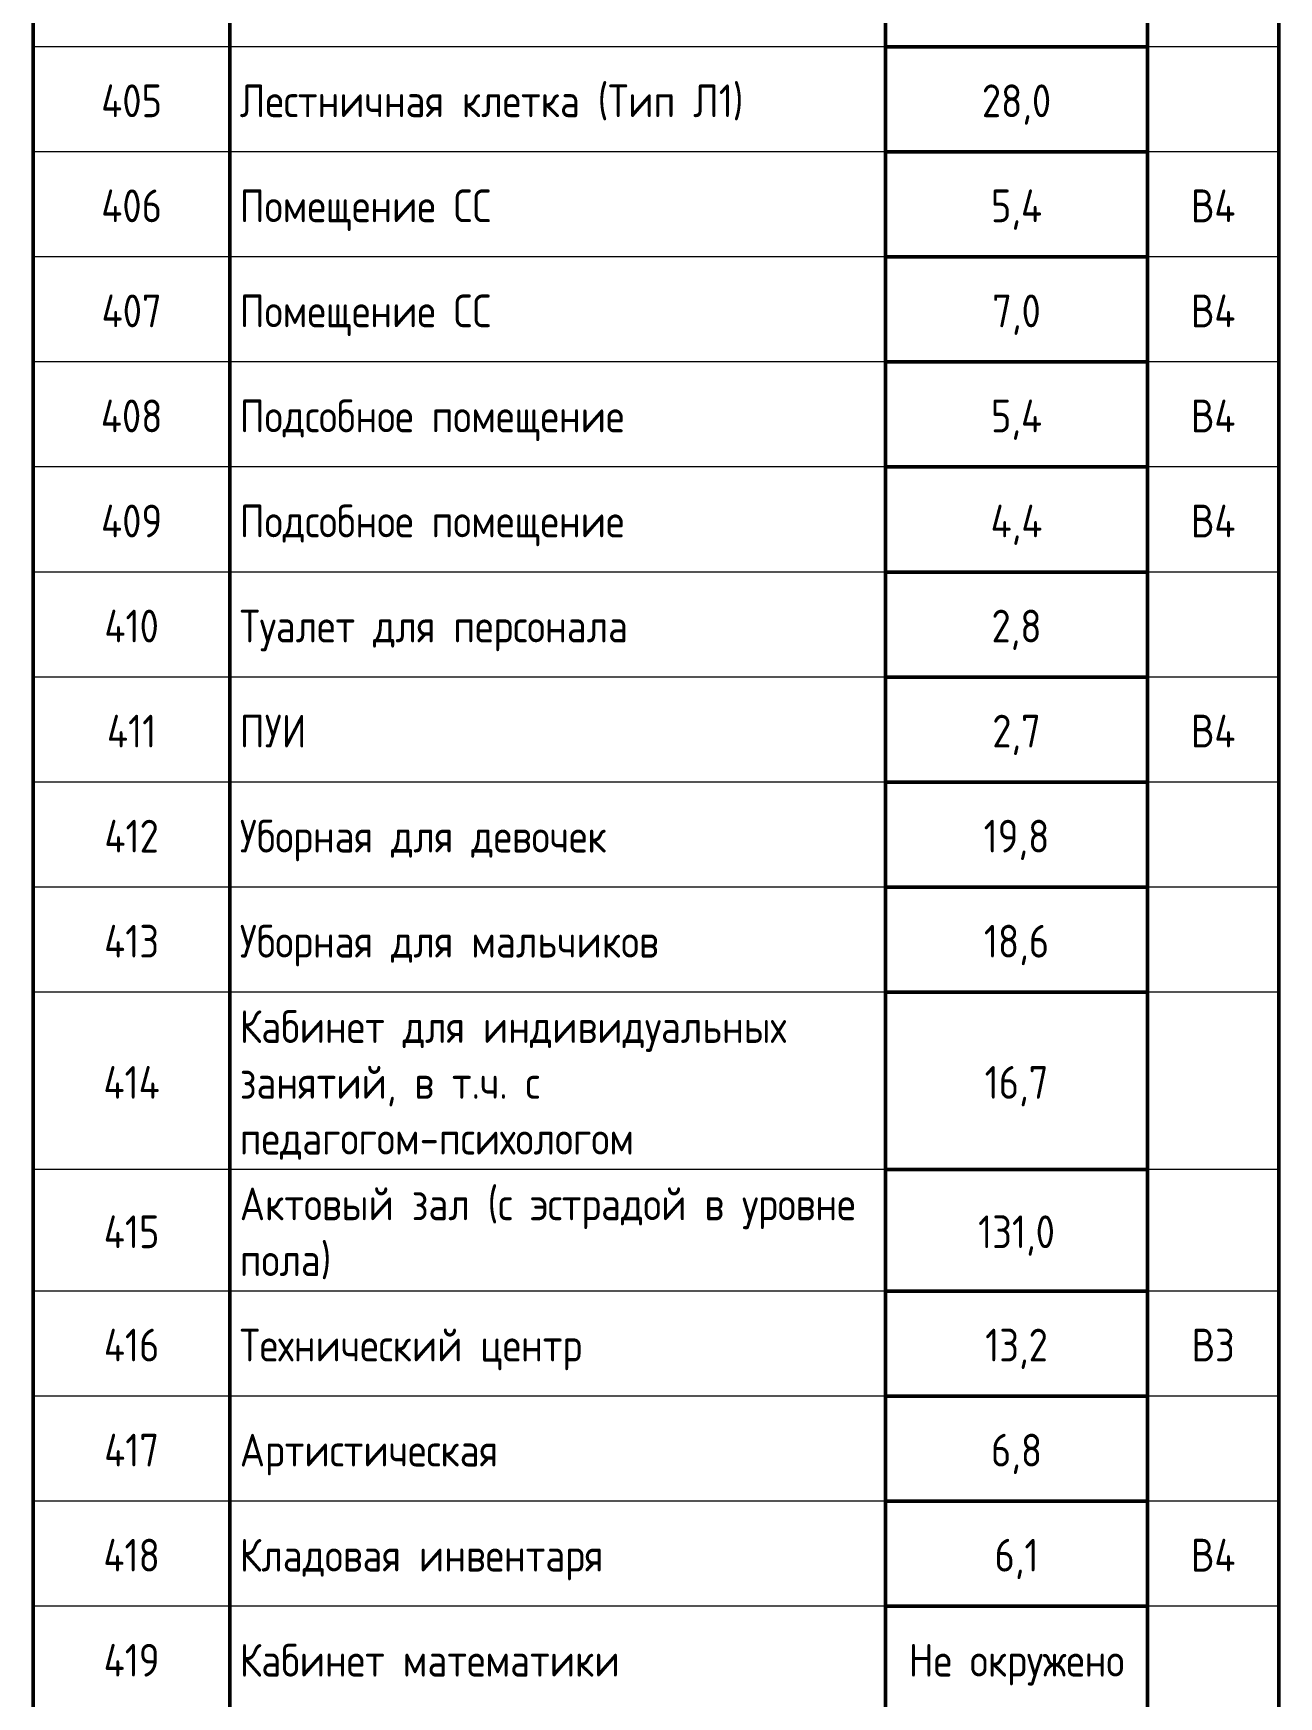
# Model space of a CAD drawing. Header units: millimetres. Extents: x 3050 to 430575, y -569542 to 36130.
# Drawn here: x 337056 to 346556, y -404956 to -392259 of the extents above; entities that cross this region are included whole.
import ezdxf

# ---------------------------------------------------------------- set-up
doc = ezdxf.new("R2010")
doc.units = ezdxf.units.MM
doc.layers.add('Графика', color=7, linetype='Continuous', lineweight=20)
doc.layers.add('Линии', color=7, linetype='Continuous', lineweight=9, true_color=0x00a600)
doc.styles.add('GOST Common_3', font='GOST_Common.ttf', dxfattribs={"width": 0.9, "height": 2.5})

msp = doc.modelspace()

# ---------------------------------------------------------------- linework, layer by layer
at = {"layer": 'Линии', "color": 18, "lineweight": 50, "true_color": 0x000000}
for p, q in [((337056.11, -391560.5), (337056.11, -392362.34)), ((338556.11, -391560.5), (338556.11, -392362.34)), ((343556.11, -391560.5), (343556.11, -392362.34)), ((345556.11, -391560.5), (345556.11, -392362.34)), ((346556.11, -391560.5), (346556.11, -392362.34)), ((337056.11, -392362.34), (337056.11, -393164.18)), ((338556.11, -392362.34), (338556.11, -393164.18)), ((345556.11, -392362.34), (343556.11, -392362.34)), ((343556.11, -392362.34), (343556.11, -393164.18)), ((345556.11, -392362.34), (345556.11, -393164.18)), ((346556.11, -392362.34), (346556.11, -393164.18)), ((337056.11, -393164.18), (337056.11, -393966.02)), ((338556.11, -393164.18), (338556.11, -393966.02)), ((345556.11, -393164.18), (343556.11, -393164.18)), ((343556.11, -393164.18), (343556.11, -393966.02)), ((345556.11, -393164.18), (345556.11, -393966.02)), ((346556.11, -393164.18), (346556.11, -393966.02)), ((337056.11, -393966.02), (337056.11, -394767.86)), ((338556.11, -393966.02), (338556.11, -394767.86)), ((345556.11, -393966.02), (343556.11, -393966.02)), ((343556.11, -393966.02), (343556.11, -394767.86)), ((345556.11, -393966.02), (345556.11, -394767.86)), ((346556.11, -393966.02), (346556.11, -394767.86)), ((337056.11, -394767.86), (337056.11, -395569.7)), ((338556.11, -394767.86), (338556.11, -395569.7)), ((345556.11, -394767.86), (343556.11, -394767.86)), ((343556.11, -394767.86), (343556.11, -395569.7)), ((345556.11, -394767.86), (345556.11, -395569.7)), ((346556.11, -394767.86), (346556.11, -395569.7)), ((337056.11, -395569.7), (337056.11, -396371.54)), ((338556.11, -395569.7), (338556.11, -396371.54)), ((345556.11, -395569.7), (343556.11, -395569.7)), ((343556.11, -395569.7), (343556.11, -396371.54)), ((345556.11, -395569.7), (345556.11, -396371.54)), ((346556.11, -395569.7), (346556.11, -396371.54)), ((337056.11, -396371.54), (337056.11, -397173.38)), ((338556.11, -396371.54), (338556.11, -397173.38)), ((345556.11, -396371.54), (343556.11, -396371.54)), ((343556.11, -396371.54), (343556.11, -397173.38)), ((345556.11, -396371.54), (345556.11, -397173.38)), ((346556.11, -396371.54), (346556.11, -397173.38)), ((337056.11, -397173.38), (337056.11, -397975.22)), ((338556.11, -397173.38), (338556.11, -397975.22)), ((345556.11, -397173.38), (343556.11, -397173.38)), ((343556.11, -397173.38), (343556.11, -397975.22)), ((345556.11, -397173.38), (345556.11, -397975.22)), ((346556.11, -397173.38), (346556.11, -397975.22)), ((337056.11, -397975.22), (337056.11, -398777.06)), ((338556.11, -397975.22), (338556.11, -398777.06)), ((345556.11, -397975.22), (343556.11, -397975.22)), ((343556.11, -397975.22), (343556.11, -398777.06)), ((345556.11, -397975.22), (345556.11, -398777.06)), ((346556.11, -397975.22), (346556.11, -398777.06)), ((337056.11, -398777.06), (337056.11, -399578.9)), ((338556.11, -398777.06), (338556.11, -399578.9)), ((345556.11, -398777.06), (343556.11, -398777.06)), ((343556.11, -398777.06), (343556.11, -399578.9)), ((345556.11, -398777.06), (345556.11, -399578.9)), ((346556.11, -398777.06), (346556.11, -399578.9)), ((337056.11, -399578.9), (337056.11, -400932.36)), ((338556.11, -399578.9), (338556.11, -400932.36)), ((345556.11, -399578.9), (343556.11, -399578.9)), ((343556.11, -399578.9), (343556.11, -400932.36)), ((345556.11, -399578.9), (345556.11, -400932.36)), ((346556.11, -399578.9), (346556.11, -400932.36)), ((337056.11, -400932.36), (337056.11, -401859.66)), ((338556.11, -400932.36), (338556.11, -401859.66)), ((345556.11, -400932.36), (343556.11, -400932.36)), ((343556.11, -400932.36), (343556.11, -401859.66)), ((345556.11, -400932.36), (345556.11, -401859.66)), ((346556.11, -400932.36), (346556.11, -401859.66)), ((337056.11, -401859.66), (337056.11, -402661.5)), ((338556.11, -401859.66), (338556.11, -402661.5)), ((345556.11, -401859.66), (343556.11, -401859.66)), ((343556.11, -401859.66), (343556.11, -402661.5)), ((345556.11, -401859.66), (345556.11, -402661.5)), ((346556.11, -401859.66), (346556.11, -402661.5)), ((337056.11, -402661.5), (337056.11, -403463.34)), ((338556.11, -402661.5), (338556.11, -403463.34)), ((345556.11, -402661.5), (343556.11, -402661.5)), ((343556.11, -402661.5), (343556.11, -403463.34)), ((345556.11, -402661.5), (345556.11, -403463.34)), ((346556.11, -402661.5), (346556.11, -403463.34)), ((337056.11, -403463.34), (337056.11, -404265.18)), ((338556.11, -403463.34), (338556.11, -404265.18)), ((345556.11, -403463.34), (343556.11, -403463.34)), ((343556.11, -403463.34), (343556.11, -404265.18)), ((345556.11, -403463.34), (345556.11, -404265.18)), ((346556.11, -403463.34), (346556.11, -404265.18)), ((337056.11, -404265.18), (337056.11, -405067.02)), ((338556.11, -404265.18), (338556.11, -405067.02)), ((345556.11, -404265.18), (343556.11, -404265.18)), ((343556.11, -404265.18), (343556.11, -405067.02)), ((345556.11, -404265.18), (345556.11, -405067.02)), ((346556.11, -404265.18), (346556.11, -405067.02))]:
    msp.add_line(p, q, dxfattribs=at)
at = {"layer": 'Линии', "color": 18, "lineweight": 20, "true_color": 0x000000}
for p, q in [((338556.11, -392362.34), (337056.11, -392362.34)), ((343556.11, -392362.34), (338556.11, -392362.34)), ((346556.11, -392362.34), (345556.11, -392362.34)), ((338556.11, -393164.18), (337056.11, -393164.18)), ((343556.11, -393164.18), (338556.11, -393164.18)), ((346556.11, -393164.18), (345556.11, -393164.18)), ((338556.11, -393966.02), (337056.11, -393966.02)), ((343556.11, -393966.02), (338556.11, -393966.02)), ((346556.11, -393966.02), (345556.11, -393966.02)), ((338556.11, -394767.86), (337056.11, -394767.86)), ((343556.11, -394767.86), (338556.11, -394767.86)), ((346556.11, -394767.86), (345556.11, -394767.86)), ((338556.11, -395569.7), (337056.11, -395569.7)), ((343556.11, -395569.7), (338556.11, -395569.7)), ((346556.11, -395569.7), (345556.11, -395569.7)), ((338556.11, -396371.54), (337056.11, -396371.54)), ((343556.11, -396371.54), (338556.11, -396371.54)), ((346556.11, -396371.54), (345556.11, -396371.54)), ((338556.11, -397173.38), (337056.11, -397173.38)), ((343556.11, -397173.38), (338556.11, -397173.38)), ((346556.11, -397173.38), (345556.11, -397173.38)), ((338556.11, -397975.22), (337056.11, -397975.22)), ((343556.11, -397975.22), (338556.11, -397975.22)), ((346556.11, -397975.22), (345556.11, -397975.22)), ((338556.11, -398777.06), (337056.11, -398777.06)), ((343556.11, -398777.06), (338556.11, -398777.06)), ((346556.11, -398777.06), (345556.11, -398777.06)), ((338556.11, -399578.9), (337056.11, -399578.9)), ((343556.11, -399578.9), (338556.11, -399578.9)), ((346556.11, -399578.9), (345556.11, -399578.9)), ((338556.11, -400932.36), (337056.11, -400932.36)), ((343556.11, -400932.36), (338556.11, -400932.36)), ((346556.11, -400932.36), (345556.11, -400932.36)), ((338556.11, -401859.66), (337056.11, -401859.66)), ((343556.11, -401859.66), (338556.11, -401859.66)), ((346556.11, -401859.66), (345556.11, -401859.66)), ((338556.11, -402661.5), (337056.11, -402661.5)), ((343556.11, -402661.5), (338556.11, -402661.5)), ((346556.11, -402661.5), (345556.11, -402661.5)), ((338556.11, -403463.34), (337056.11, -403463.34)), ((343556.11, -403463.34), (338556.11, -403463.34)), ((346556.11, -403463.34), (345556.11, -403463.34)), ((338556.11, -404265.18), (337056.11, -404265.18)), ((343556.11, -404265.18), (338556.11, -404265.18)), ((346556.11, -404265.18), (345556.11, -404265.18))]:
    msp.add_line(p, q, dxfattribs=at)

# ---------------------------------------------------------------- texts
at = {"layer": 'Графика', "color": 18, "true_color": 0x000000, "char_height": 250, "line_spacing_factor": 1.022761, "style": 'GOST Common_3'}
for s, insert, width, attachment_point in [('405', (337806.11, -392649.63), 588.3296, 2), ('Лестничная клетка (Тип Л1)', (338631.11, -392649.63), 4595.0052, 1), ('28,0', (344556.11, -392649.63), 654.7053, 2), ('406', (337806.11, -393451.47), 588.3296, 2), ('Помещение СС', (338631.11, -393451.47), 2286.9428, 1), ('5,4', (344556.11, -393451.47), 494.8003, 2), ('В4', (346056.11, -393451.47), 428.4246, 2), ('407', (337806.11, -394253.31), 588.3296, 2), ('Помещение СС', (338631.11, -394253.31), 2286.9428, 1), ('7,0', (344556.11, -394253.31), 467.6466, 2), ('В4', (346056.11, -394253.31), 428.4246, 2), ('408', (337806.11, -395055.15), 588.3296, 2), ('Подсобное помещение', (338631.11, -395055.15), 3572.2168, 1), ('5,4', (344556.11, -395055.15), 494.8003, 2), ('В4', (346056.11, -395055.15), 428.4246, 2), ('409', (337806.11, -395856.99), 588.3296, 2), ('Подсобное помещение', (338631.11, -395856.99), 3572.2168, 1), ('4,4', (344556.11, -395856.99), 521.954, 2), ('В4', (346056.11, -395856.99), 428.4246, 2), ('410', (337806.11, -396658.83), 537.0393, 2), ('Туалет для персонала', (338631.11, -396658.83), 3692.8998, 1), ('2,8', (344556.11, -396658.83), 467.6466, 2), ('411', (337806.11, -397460.67), 485.7491, 2), ('ПУИ', (338631.11, -397460.67), 642.637, 1), ('2,7', (344556.11, -397460.67), 467.6466, 2), ('В4', (346056.11, -397460.67), 428.4246, 2), ('412', (337806.11, -398262.51), 537.0393, 2), ('Уборная для девочек', (338631.11, -398262.51), 3421.363, 1), ('19,8', (344556.11, -398262.51), 603.415, 2), ('413', (337806.11, -399064.35), 537.0393, 2), ('Уборная для мальчиков', (338631.11, -399064.35), 3849.7877, 1), ('18,6', (344556.11, -399064.35), 603.415, 2), ('Кабинет для индивидуальных\\Pзанятий, в т.ч. с\\Pпедагогом-психологом', (338631.11, -399715.85), 4839.3883, 1), ('414', (337806.11, -400142), 564.193, 2), ('16,7', (344556.11, -400142), 603.415, 2), ('Актовый зал (с эстрадой в уровне\\Pпола)', (338631.11, -401069.3), 5623.8278, 1), ('415', (337806.11, -401282.37), 537.0393, 2), ('131,0', (344556.11, -401282.37), 739.1834, 2), ('416', (337806.11, -402146.94), 537.0393, 2), ('Технический центр', (338631.11, -402146.94), 3170.9458, 1), ('13,2', (344556.11, -402146.94), 603.415, 2), ('В3', (346056.11, -402146.94), 401.271, 2), ('417', (337806.11, -402948.79), 537.0393, 2), ('Артистическая', (338631.11, -402948.79), 2573.565, 1), ('6,8', (344556.11, -402948.79), 467.6466, 2), ('418', (337806.11, -403750.63), 537.0393, 2), ('Кладовая инвентаря', (338631.11, -403750.63), 3436.4484, 1), ('6,1', (344556.11, -403750.63), 416.3563, 2), ('В4', (346056.11, -403750.63), 428.4246, 2), ('419', (337806.11, -404552.47), 537.0393, 2), ('Кабинет математики', (338631.11, -404552.47), 3599.3705, 1), ('Не окружено', (344556.11, -404552.47), 2045.5768, 2)]:
    msp.add_mtext(s, dxfattribs=dict(at, insert=insert, width=width, attachment_point=attachment_point))

doc.saveas('drawing.dxf')
